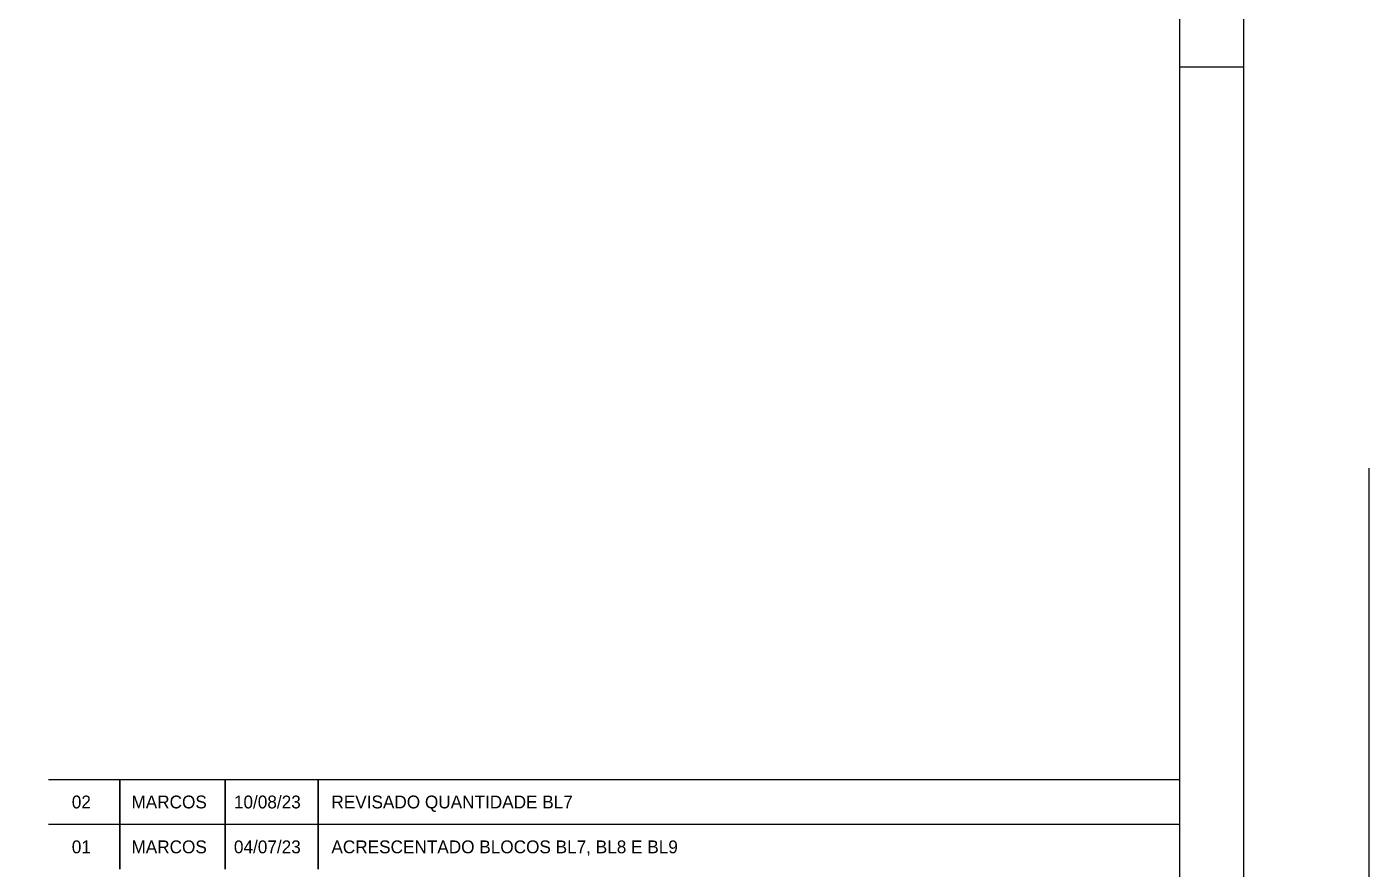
# Model space of a CAD drawing. Extents: x -37 to 86, y -2 to 60.
# Drawn here: x 65.15 to 86.05, y 16.7 to 29.83 of the extents above; entities that cross this region are included whole.
import ezdxf

# ---------------------------------------------------------------- set-up
doc = ezdxf.new("R2010")
doc.units = 0
doc.header["$MEASUREMENT"] = 0
doc.linetypes.add('HIDDEN', pattern=[0.375, 0.25, -0.125])
doc.layers.get('Defpoints').update_dxf_attribs({"linetype": 'CONTINUOUS'})
for name, color, linetype in [('ARQ_FOLHA', 7, 'CONTINUOUS'), ('ARQ_TXT-2', 2, 'CONTINUOUS'), ('PSG-NV2-FLH-SELO', 1, 'CONTINUOUS')]:
    doc.layers.add(name, color=color, linetype=linetype)
doc.styles.add('01-MILLEU', font='GOTHIC.TTF')

msp = doc.modelspace()

# ---------------------------------------------------------------- linework, layer by layer
at = {"layer": 'ARQ_FOLHA', "color": 1}
msp.add_line((83.1, 29.2), (84.1, 29.2), dxfattribs=at)
for points in [[(-34.8, -0.5), (84.1, -0.5), (84.1, 58.9), (-34.8, 58.9)], [(-32.3, 0.5), (83.1, 0.5), (83.1, 57.9), (-32.3, 57.9)]]:
    msp.add_lwpolyline(points, close=True, dxfattribs=at)
at = {"layer": 'Defpoints', "color": 8, "linetype": 'HIDDEN', "ltscale": 100}
msp.add_lwpolyline([(-36.75, 60.45), (-36.75, -2.05), (86.05, -2.05), (86.05, 60.45)], close=True, dxfattribs=at)
at = {"layer": 'PSG-NV2-FLH-SELO', "color": 251}
for p, q in [((65.485, 18.103), (68.237, 18.103)), ((66.592, 18.103), (66.592, 17.404)), ((66.592, 17.404), (66.592, 18.103)), ((66.592, 18.103), (66.592, 17.404)), ((66.592, 17.404), (66.592, 18.103)), ((66.592, 18.103), (66.592, 17.404)), ((68.237, 18.103), (68.237, 17.404)), ((68.237, 17.404), (68.237, 18.103)), ((68.237, 18.103), (68.237, 17.404)), ((68.237, 17.404), (68.237, 18.103)), ((68.237, 18.103), (68.237, 17.404)), ((68.237, 18.103), (83.1, 18.103)), ((69.681, 18.103), (69.681, 17.404)), ((69.681, 17.404), (69.681, 18.103)), ((69.681, 18.103), (69.681, 17.404)), ((69.681, 17.404), (69.681, 18.103)), ((69.681, 18.103), (69.681, 17.404)), ((65.485, 17.404), (68.237, 17.404)), ((66.592, 17.404), (66.592, 16.705)), ((66.592, 16.705), (66.592, 17.404)), ((66.592, 17.404), (66.592, 16.705)), ((66.592, 16.705), (66.592, 17.404)), ((66.592, 17.404), (66.592, 16.705)), ((68.237, 17.404), (68.237, 16.705)), ((68.237, 16.705), (68.237, 17.404)), ((68.237, 17.404), (68.237, 16.705)), ((68.237, 16.705), (68.237, 17.404)), ((68.237, 17.404), (68.237, 16.705)), ((68.237, 17.404), (83.1, 17.404)), ((69.681, 17.404), (69.681, 16.705)), ((69.681, 16.705), (69.681, 17.404)), ((69.681, 17.404), (69.681, 16.705)), ((69.681, 16.705), (69.681, 17.404)), ((69.681, 17.404), (69.681, 16.705))]:
    msp.add_line(p, q, dxfattribs=at)

# ---------------------------------------------------------------- texts
at = {"layer": 'ARQ_TXT-2', "char_height": 0.2, "width": 9.2797, "attachment_point": 1, "style": '01-MILLEU'}
for s, insert in [('02', (65.846, 17.851)), ('MARCOS', (66.775, 17.851)), ('10/08/23', (68.371, 17.851)), ('REVISADO QUANTIDADE BL7', (69.889, 17.851)), ('01', (65.846, 17.152)), ('MARCOS', (66.775, 17.152)), ('04/07/23', (68.371, 17.152)), ('ACRESCENTADO BLOCOS BL7, BL8 E BL9', (69.889, 17.152))]:
    msp.add_mtext(s, dxfattribs=dict(at, insert=insert))

doc.saveas('drawing.dxf')
